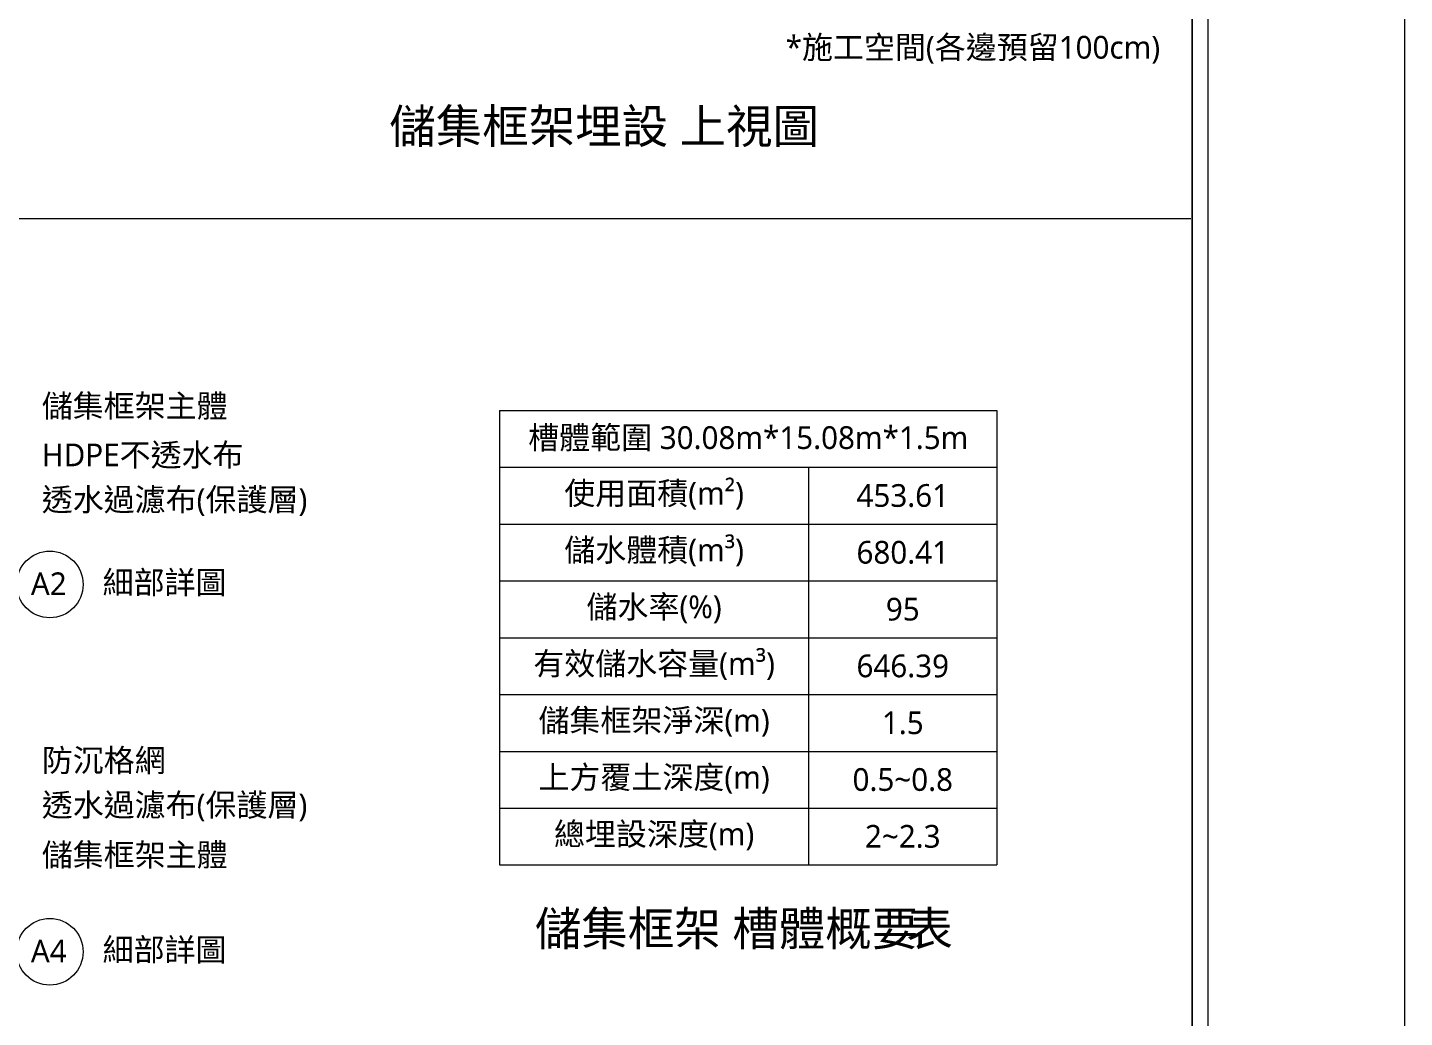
# Model space of a CAD drawing. Header units: millimetres. Extents: x 6388 to 10588, y 8 to 2978.
# Drawn here: x 9375 to 10588, y 1246 to 2117 of the extents above; entities that cross this region are included whole.
import ezdxf

# ---------------------------------------------------------------- set-up
doc = ezdxf.new("R2010")
doc.units = ezdxf.units.MM
doc.styles.add('微軟正黑體-20', font='Microsoft JhengHei.ttf', dxfattribs={"height": 20})
doc.styles.add('微軟正黑體-30', font='Microsoft JhengHei.ttf', dxfattribs={"height": 30})

msp = doc.modelspace()

# ---------------------------------------------------------------- linework, layer by layer
at = {"lineweight": 5}
for p, q in [((10588.1, 2977.9, 163.2), (10588.1, 7.9, 163.2)), ((10401.1, 2779.1, 163.2), (10401.1, 399.9, 163.2)), ((10401.1, 2779.1, 326.4), (10401.1, 399.9, 326.4)), ((10401.1, 207.7, 326.4), (10401.1, 2779.1, 326.4)), ((10399.9, 1948.9), (6573.8, 1948.9)), ((9791.2, 1780.3), (10229.2, 1780.3)), ((9791.2, 1780.3), (9791.2, 1380.3)), ((10229.2, 1780.3), (10229.2, 1380.3)), ((9791.2, 1730.3), (10229.2, 1730.3)), ((10063.3, 1730.3), (10063.3, 1380.3)), ((9791.2, 1680.3), (10229.2, 1680.3)), ((9791.2, 1630.3), (10229.2, 1630.3)), ((9791.2, 1580.3), (10229.2, 1580.3)), ((9791.2, 1530.3), (10229.2, 1530.3)), ((9791.2, 1480.3), (10229.2, 1480.3)), ((9791.2, 1430.3), (10229.2, 1430.3)), ((9791.2, 1380.3), (10229.2, 1380.3))]:
    msp.add_line(p, q, dxfattribs=at)
at = {"color": 4, "lineweight": 5}
msp.add_line((10415.3, 193.4, 326.4), (10415.3, 2793.3, 326.4), dxfattribs=at)
at = {"lineweight": 5}
for centre in [(9395.1, 1627.2), (9395.1, 1303.9)]:
    msp.add_circle(centre, 29.3, dxfattribs=at)

# ---------------------------------------------------------------- texts
for s, height, style, p in [('*施工空間(各邊預留100cm)', 20, '微軟正黑體-20', (10043.2, 2090)), ('儲集框架埋設 上視圖', 30, '微軟正黑體-30', (9694.1, 2015.5)), ('儲集框架主體', 20, '微軟正黑體-20', (9388, 1774.3)), ('HDPE不透水布', 20, '微軟正黑體-20', (9388, 1731.2)), ('透水過濾布(保護層)', 20, '微軟正黑體-20', (9388, 1691.9)), ('A2', 20, '微軟正黑體-20', (9378.4, 1617.8)), ('細部詳圖', 20, '微軟正黑體-20', (9441.6, 1619)), ('防沉格網', 20, '微軟正黑體-20', (9388, 1462.4)), ('透水過濾布(保護層)', 20, '微軟正黑體-20', (9388, 1423.1)), ('儲集框架主體', 20, '微軟正黑體-20', (9388, 1379.2)), ('表', 30, '微軟正黑體-30', (10149.5, 1309.3)), ('A4', 20, '微軟正黑體-20', (9378.4, 1294.5)), ('細部詳圖', 20, '微軟正黑體-20', (9441.6, 1295.7))]:
    msp.add_text(s, height=height, dxfattribs=dict(at, style=style)).set_placement(p)
at = {"color": 0, "lineweight": 5, "style": '微軟正黑體-30'}
msp.add_text('儲集框架 槽體概要', height=30, dxfattribs=at).set_placement((9822.3, 1309.3))
at = {"lineweight": 5, "char_height": 20, "attachment_point": 5, "style": '微軟正黑體-20'}
for s, insert, width in [('槽體範圍 30.08m*15.08m*1.5m', (10010.2, 1755.3), 435.286), ('{\\fMicrosoft JhengHei|b0|i0|c136|p34;使用面積(m}²{\\fMicrosoft JhengHei|b0|i0|c136|p34;)}', (9927.3, 1705.3), 269.423), ('453.61', (10146.3, 1705.3), 163.129), ('儲水體積(m³)', (9927.3, 1655.3), 269.423), ('680.41', (10146.3, 1655.3), 163.129), ('儲水率(%)', (9927.3, 1605.3), 269.423), ('95', (10146.3, 1605.3), 163.129), ('{\\fMicrosoft JhengHei|b0|i0|c136|p34;有效儲水容量(m³)}', (9927.3, 1555.3), 269.423), ('646.39', (10146.3, 1555.3), 163.129), ('儲集框架淨深(m)', (9927.3, 1505.3), 269.423), ('1.5', (10146.3, 1505.3), 163.129), ('上方覆土深度(m)', (9927.3, 1455.3), 269.423), ('{\\fMicrosoft JhengHei|b0|i0|c136|p34;0.5~0.8}', (10146.3, 1455.3), 163.129), ('總埋設深度(m)', (9927.3, 1405.3), 269.423), ('2~2.3', (10146.3, 1405.3), 163.129)]:
    msp.add_mtext(s, dxfattribs=dict(at, insert=insert, width=width))

doc.saveas('drawing.dxf')
